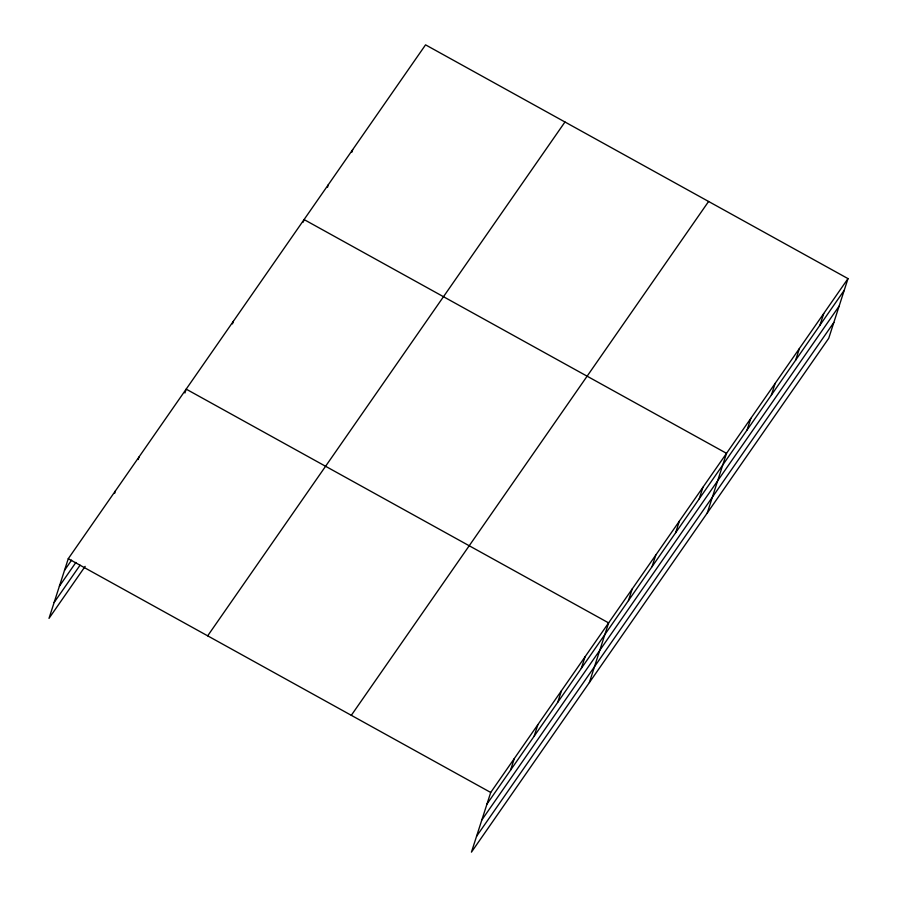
<?xml version="1.0" encoding="UTF-8"?>
<svg xmlns="http://www.w3.org/2000/svg" width="897" height="897" viewBox="0 0 897 897"><rect width="100%" height="100%" fill="white"/><g stroke="black" fill="none" stroke-linecap="round" stroke-linejoin="round"><path stroke-width="1.35" d="M848.001 278.619L490.715 792.466L471.441 852.15L828.727 338.304L848.001 278.619L425.559 44.85L68.273 558.696L48.999 618.381L85.148 566.377M114.603 493.451L115.433 490.872M138.183 459.544L139.013 456.954M184.928 393.009L186.172 389.13L608.626 622.899L589.351 682.583M232.502 323.884L233.332 321.294M303.242 222.142L304.083 219.563L726.525 453.333L707.251 513.017M327.54 187.204L328.369 184.614M351.837 152.255L352.667 149.676M510.539 770.187L514.306 758.559M534.13 736.269L537.886 724.641M557.71 702.362L561.466 690.724M581.29 668.444L585.046 656.817M628.449 600.62L632.206 588.981M652.029 566.702L655.785 555.075M675.609 532.784L679.365 521.157M699.189 498.878L702.945 487.25M747.066 430.022L750.823 418.394M771.364 395.084L775.12 383.445M795.661 360.134L799.418 348.507M819.959 325.196L823.715 313.569M64.517 570.324L71.592 560.154M59.393 586.178L75.897 562.441M54.112 602.515L80.057 565.211M207.678 635.838L564.964 121.992M351.31 715.324L708.596 201.477M486.959 804.104L844.245 290.258M481.846 819.959L839.132 306.112M476.565 836.296L833.851 322.449M68.273 558.696L490.715 792.466"/></g></svg>
